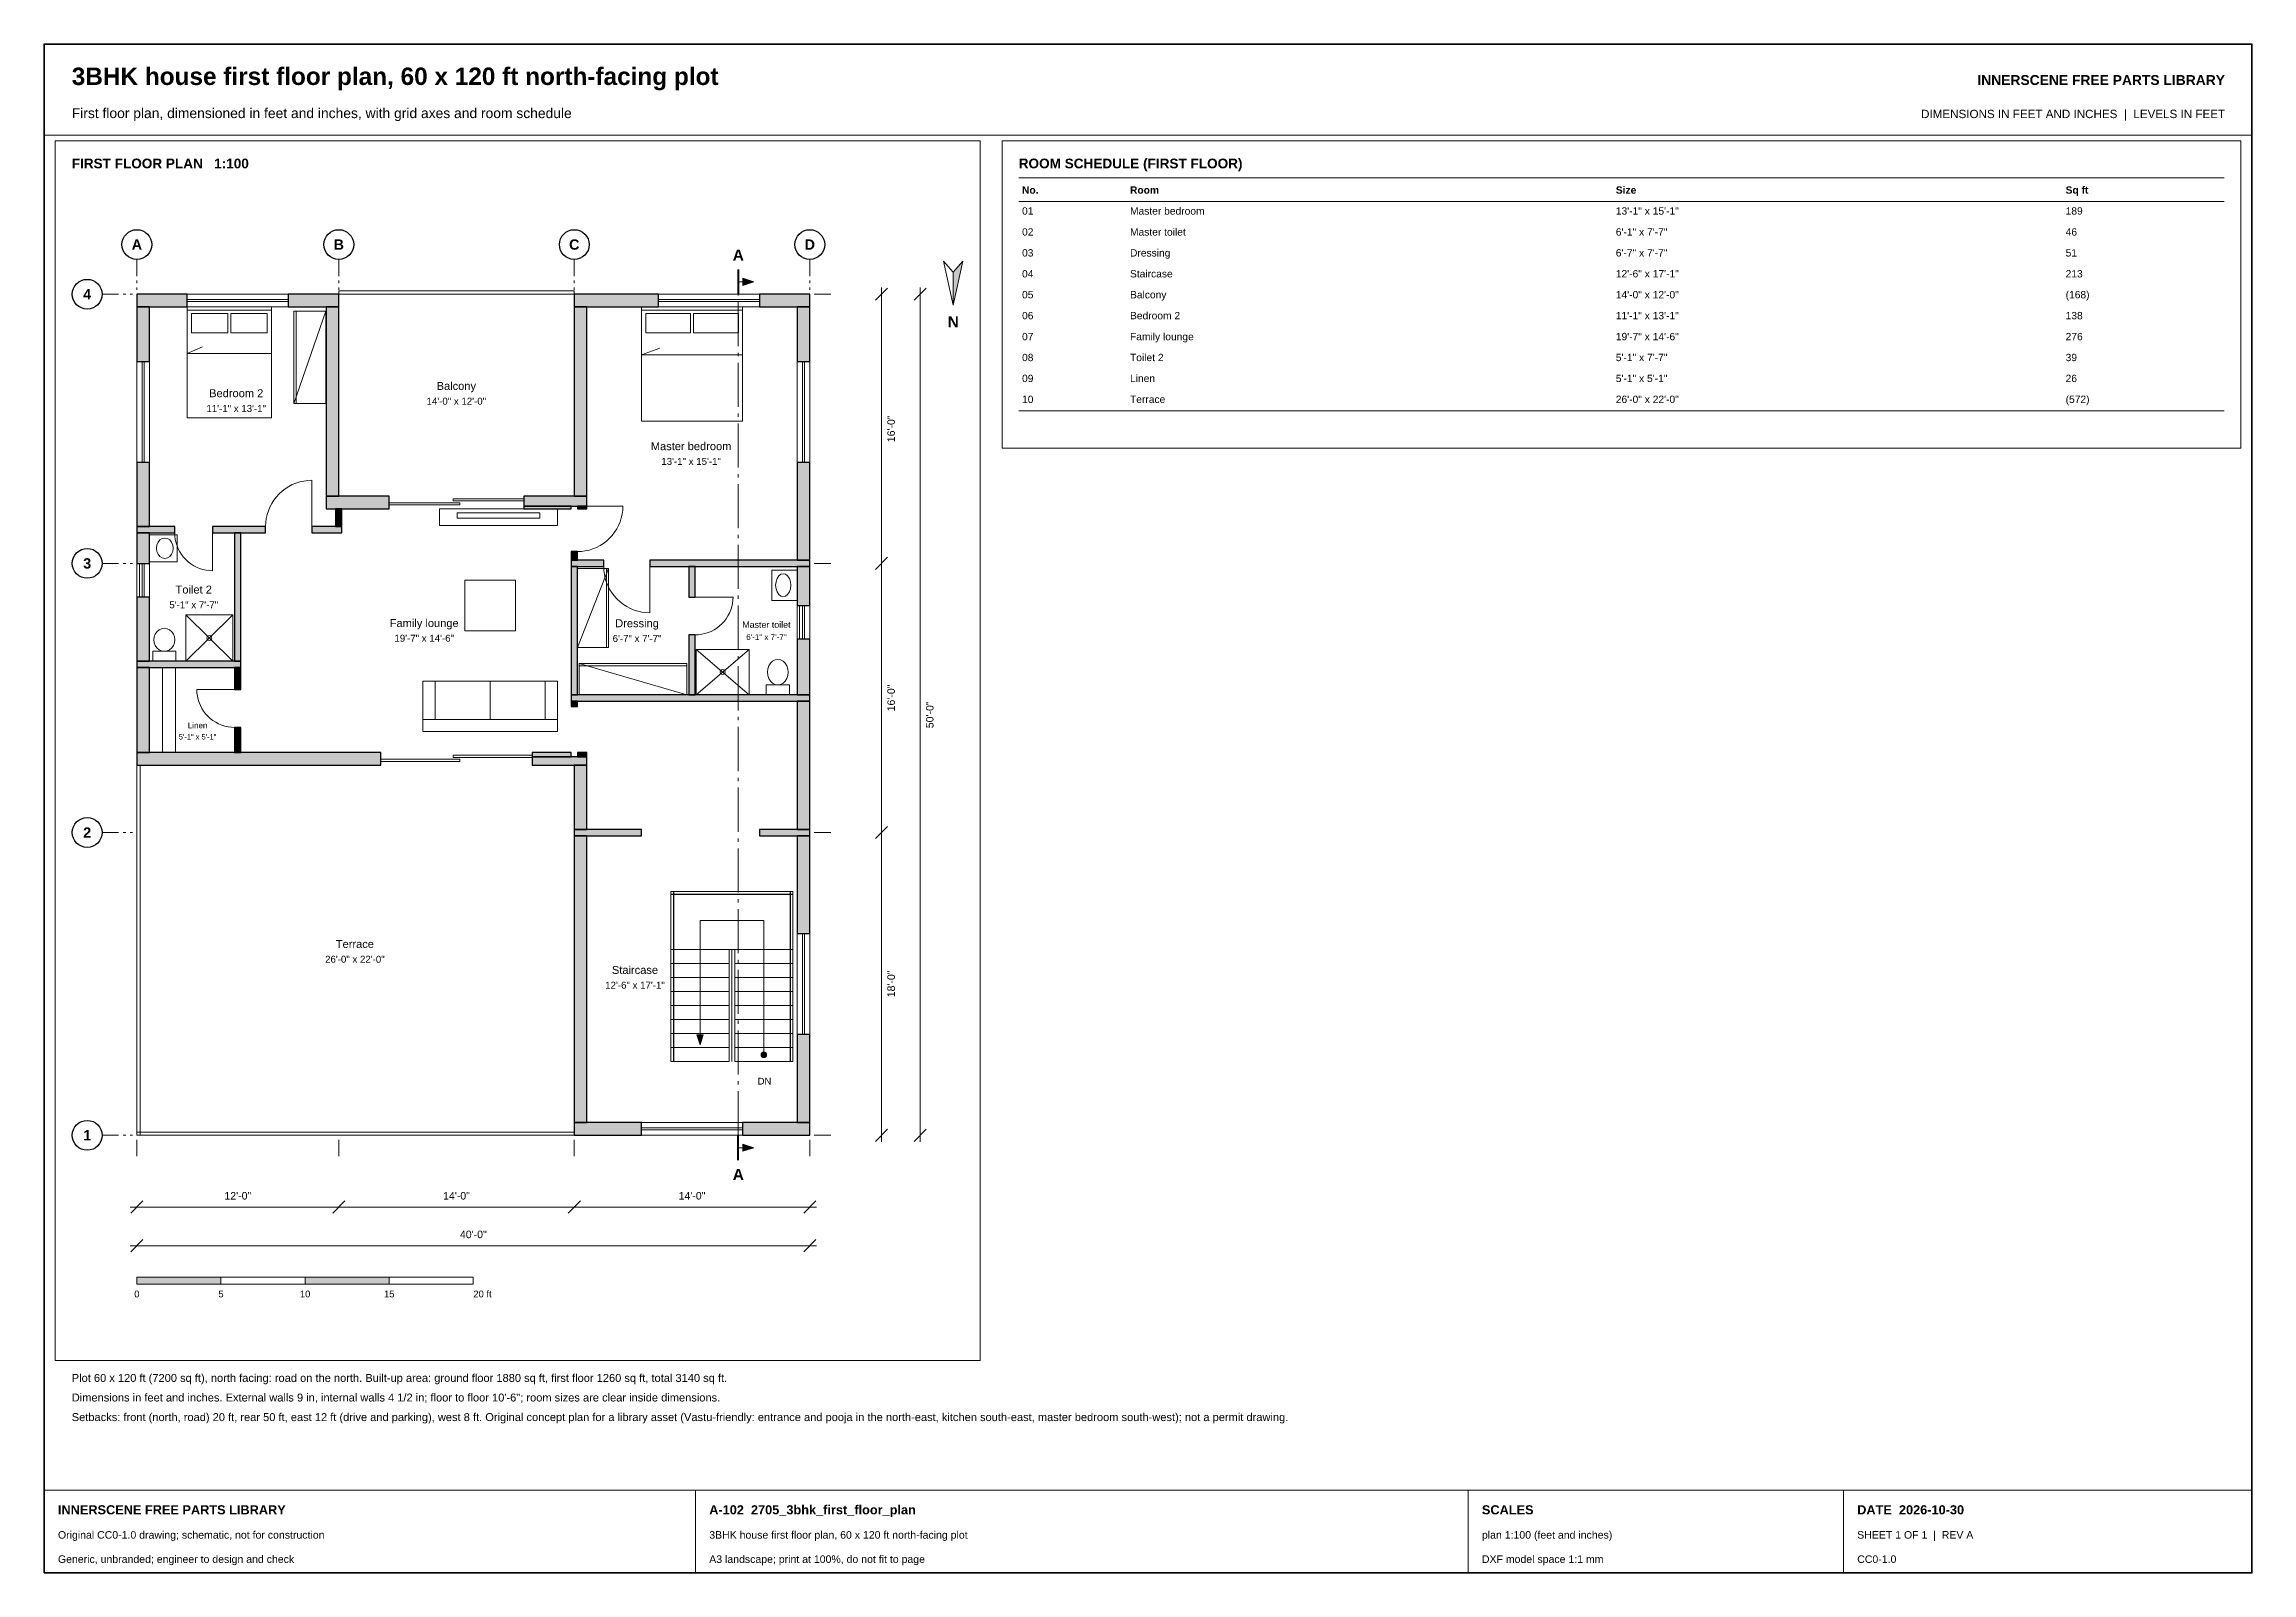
# Paper-space layout 'Layout1' of a CAD drawing. Header units: millimetres. Extents: x 10 to 410, y 10 to 287.
import ezdxf
from ezdxf.enums import TextEntityAlignment as Align

# ---------------------------------------------------------------- set-up
doc = ezdxf.new("R2010")
doc.units = ezdxf.units.MM
for name, color, linetype, lineweight, true_color in [('A-BORDER', 7, 'Continuous', 18, 0x6f8794), ('A-DIMS', 7, 'Continuous', 15, 0x46606d), ('A-DOOR', 7, 'Continuous', 20, 0x8a5a35), ('A-FURN', 7, 'Continuous', 13, 0x6f7f86), ('A-GLAZ', 7, 'Continuous', 20, 0x2a7f95), ('A-GRID', 7, 'Continuous', 13, 0x7b939b), ('A-STAIR', 7, 'Continuous', 18, 0x3f525c), ('A-TEXT', 7, 'Continuous', 15, 0x1b2a33), ('A-WALL', 7, 'Continuous', 30, 0x2f3d46)]:
    doc.layers.add(name, color=color, linetype=linetype, lineweight=lineweight, true_color=true_color)
doc.styles.add('STR_BOLD', font='arialbd.ttf')
doc.styles.add('STR_REGULAR', font='arial.ttf')

psp = doc.layouts.get("Layout1")

# ---------------------------------------------------------------- hatches: boundary and pattern name
at = {"layer": 'A-DIMS'}
for points in [[(138.57, 243.93), (136.57, 244.57), (136.57, 243.29)], [(174.72, 239.68), (176.48, 247.68), (174.72, 245.68)], [(138.57, 87.03), (136.57, 87.67), (136.57, 86.39)], [(26.8, 62.28), (42.04, 62.28), (42.04, 63.58), (26.8, 63.58)], [(57.28, 62.28), (72.52, 62.28), (72.52, 63.58), (57.28, 63.58)]]:
    psp.add_hatch(color=256, dxfattribs=at).paths.add_polyline_path(points)
at = {"layer": 'A-STAIR'}
psp.add_hatch(color=256, dxfattribs=at).paths.add_polyline_path([(128.85, 105.66), (129.42, 107.46), (128.27, 107.46)])
h = psp.add_hatch(color=256, dxfattribs=at)
edge = h.paths.add_edge_path()
edge.add_arc((140.4, 103.86), 0.5, 0, 360)
at = {"layer": 'A-WALL'}
for points in [[(26.8, 239.38), (35.94, 239.38), (35.94, 241.68), (26.8, 241.68)], [(54.23, 239.38), (63.38, 239.38), (63.38, 241.68), (54.23, 241.68)], [(106.05, 239.38), (121.29, 239.38), (121.29, 241.68), (106.05, 241.68)], [(139.58, 239.38), (148.72, 239.38), (148.72, 241.68), (139.58, 241.68)], [(26.8, 229.49), (29.1, 229.49), (29.1, 239.38), (26.8, 239.38)], [(61.08, 205.11), (63.38, 205.11), (63.38, 239.38), (61.08, 239.38)], [(106.05, 205.11), (108.35, 205.11), (108.35, 239.38), (106.05, 239.38)], [(146.42, 229.49), (148.72, 229.49), (148.72, 239.38), (146.42, 239.38)], [(26.8, 199.59), (29.1, 199.59), (29.1, 211.2), (26.8, 211.2)], [(146.42, 193.49), (148.72, 193.49), (148.72, 211.2), (146.42, 211.2)], [(61.08, 202.81), (72.52, 202.81), (72.52, 205.11), (61.08, 205.11)], [(96.9, 203.28), (108.35, 203.28), (108.35, 205.11), (96.9, 205.11)], [(62.8, 199.59), (63.95, 199.59), (63.95, 202.81), (62.8, 202.81)], [(96.9, 202.81), (105.47, 202.81), (105.47, 203.28), (96.9, 203.28)], [(106.62, 202.81), (108.35, 202.81), (108.35, 203.28), (106.62, 203.28)], [(26.8, 198.44), (33.66, 198.44), (33.66, 199.59), (26.8, 199.59)], [(26.8, 192.92), (29.1, 192.92), (29.1, 198.44), (26.8, 198.44)], [(40.52, 198.44), (50.12, 198.44), (50.12, 199.59), (40.52, 199.59)], [(44.51, 175.2), (45.66, 175.2), (45.66, 198.44), (44.51, 198.44)], [(58.5, 198.44), (63.95, 198.44), (63.95, 199.59), (58.5, 199.59)], [(105.47, 193.49), (106.62, 193.49), (106.62, 195.05), (105.47, 195.05)], [(105.47, 192.34), (111.38, 192.34), (111.38, 193.49), (105.47, 193.49)], [(105.47, 169.11), (106.62, 169.11), (106.62, 192.34), (105.47, 192.34)], [(119.76, 192.34), (148.72, 192.34), (148.72, 193.49), (119.76, 193.49)], [(126.81, 186.82), (127.96, 186.82), (127.96, 192.34), (126.81, 192.34)], [(146.42, 185.3), (148.72, 185.3), (148.72, 192.34), (146.42, 192.34)], [(26.8, 175.2), (29.1, 175.2), (29.1, 186.82), (26.8, 186.82)], [(126.81, 169.11), (127.96, 169.11), (127.96, 179.96), (126.81, 179.96)], [(146.42, 169.11), (148.72, 169.11), (148.72, 179.2), (146.42, 179.2)], [(26.8, 174.05), (45.66, 174.05), (45.66, 175.2), (26.8, 175.2)], [(26.8, 158.64), (29.1, 158.64), (29.1, 174.05), (26.8, 174.05)], [(44.51, 170.06), (45.66, 170.06), (45.66, 174.05), (44.51, 174.05)], [(105.47, 167.96), (148.72, 167.96), (148.72, 169.11), (105.47, 169.11)], [(105.47, 167.01), (106.62, 167.01), (106.62, 167.96), (105.47, 167.96)], [(146.42, 144.72), (148.72, 144.72), (148.72, 167.96), (146.42, 167.96)], [(44.51, 158.64), (45.66, 158.64), (45.66, 163.2), (44.51, 163.2)], [(26.8, 156.34), (71, 156.34), (71, 158.64), (26.8, 158.64)], [(98.43, 157.86), (105.47, 157.86), (105.47, 158.64), (98.43, 158.64)], [(98.43, 156.34), (108.35, 156.34), (108.35, 157.86), (98.43, 157.86)], [(106.05, 144.72), (108.35, 144.72), (108.35, 156.34), (106.05, 156.34)], [(106.62, 157.86), (108.35, 157.86), (108.35, 158.64), (106.62, 158.64)], [(106.05, 143.57), (118.24, 143.57), (118.24, 144.72), (106.05, 144.72)], [(139.58, 143.57), (148.72, 143.57), (148.72, 144.72), (139.58, 144.72)], [(106.05, 91.58), (108.35, 91.58), (108.35, 143.57), (106.05, 143.57)], [(146.42, 125.86), (148.72, 125.86), (148.72, 143.57), (146.42, 143.57)], [(146.42, 91.58), (148.72, 91.58), (148.72, 107.57), (146.42, 107.57)], [(106.05, 89.28), (118.24, 89.28), (118.24, 91.58), (106.05, 91.58)], [(136.53, 89.28), (148.72, 89.28), (148.72, 91.58), (136.53, 91.58)]]:
    psp.add_hatch(color=256, dxfattribs=at).paths.add_polyline_path(points)

# ---------------------------------------------------------------- linework, layer by layer
at = {"layer": 'A-BORDER'}
for p, q in [((10, 270.5), (410, 270.5)), ((186.58, 262.79), (405, 262.79)), ((186.58, 258.5), (405, 258.5)), ((186.58, 220.58), (405, 220.58)), ((10, 25), (410, 25)), ((128, 10), (128, 25)), ((268, 10), (268, 25)), ((336, 10), (336, 25))]:
    psp.add_line(p, q, dxfattribs=at)
at = {"layer": 'A-BORDER', "lineweight": 35}
psp.add_lwpolyline([(10, 10), (410, 10), (410, 287), (10, 287)], close=True, dxfattribs=at)
at = {"layer": 'A-BORDER'}
for points in [[(12, 48.5), (179.58, 48.5), (179.58, 269.5), (12, 269.5)], [(183.58, 213.78), (408, 213.78), (408, 269.5), (183.58, 269.5)]]:
    psp.add_lwpolyline(points, close=True, dxfattribs=at)
at = {"layer": 'A-DIMS', "lineweight": 50}
for p, q in [((135.77, 246.18), (135.77, 241.68)), ((135.77, 84.78), (135.77, 89.28))]:
    psp.add_line(p, q, dxfattribs=at)
at = {"layer": 'A-DIMS'}
for p, q in [((135.77, 243.93), (138.57, 243.93)), ((135.77, 241.48), (135.77, 241.68)), ((135.77, 232.28), (135.77, 240.28)), ((161.72, 191.72), (161.72, 242.88)), ((168.72, 88.08), (168.72, 242.88)), ((135.77, 230.48), (135.77, 231.08)), ((135.77, 221.28), (135.77, 229.28)), ((135.77, 219.48), (135.77, 220.08)), ((135.77, 210.28), (135.77, 218.28)), ((135.77, 208.48), (135.77, 209.08)), ((135.77, 199.28), (135.77, 207.28)), ((135.77, 197.48), (135.77, 198.08)), ((135.77, 188.28), (135.77, 196.28)), ((161.72, 142.95), (161.72, 194.12)), ((135.77, 186.48), (135.77, 187.08)), ((135.77, 177.28), (135.77, 185.28)), ((135.77, 175.48), (135.77, 176.08)), ((135.77, 166.28), (135.77, 174.28)), ((135.77, 164.48), (135.77, 165.08)), ((135.77, 155.28), (135.77, 163.28)), ((135.77, 153.48), (135.77, 154.08)), ((135.77, 144.28), (135.77, 152.28)), ((161.72, 88.08), (161.72, 145.35)), ((135.77, 142.48), (135.77, 143.08)), ((135.77, 133.28), (135.77, 141.28)), ((135.77, 131.48), (135.77, 132.08)), ((135.77, 122.28), (135.77, 130.28)), ((135.77, 120.48), (135.77, 121.08)), ((135.77, 111.28), (135.77, 119.28)), ((135.77, 109.48), (135.77, 110.08)), ((135.77, 100.28), (135.77, 108.28)), ((135.77, 98.48), (135.77, 99.08)), ((135.77, 89.28), (135.77, 97.28)), ((135.77, 87.03), (138.57, 87.03)), ((25.6, 76.28), (64.58, 76.28)), ((62.18, 76.28), (107.25, 76.28)), ((104.85, 76.28), (149.92, 76.28)), ((25.6, 69.28), (149.92, 69.28))]:
    psp.add_line(p, q, dxfattribs=at)
at = {"layer": 'A-DIMS', "lineweight": 30}
for p, q in [((160.62, 240.58), (162.82, 242.78)), ((167.62, 240.58), (169.82, 242.78)), ((160.62, 191.82), (162.82, 194.02)), ((160.62, 191.82), (162.82, 194.02)), ((160.62, 143.05), (162.82, 145.25)), ((160.62, 143.05), (162.82, 145.25)), ((160.62, 88.18), (162.82, 90.38)), ((167.62, 88.18), (169.82, 90.38)), ((25.7, 75.18), (27.9, 77.38)), ((62.28, 75.18), (64.48, 77.38)), ((62.28, 75.18), (64.48, 77.38)), ((104.95, 75.18), (107.15, 77.38)), ((104.95, 75.18), (107.15, 77.38)), ((147.62, 75.18), (149.82, 77.38)), ((25.7, 68.18), (27.9, 70.38)), ((147.62, 68.18), (149.82, 70.38))]:
    psp.add_line(p, q, dxfattribs=at)
at = {"layer": 'A-DIMS'}
for points in [[(138.57, 243.93), (136.57, 244.57), (136.57, 243.29)], [(174.72, 239.68), (172.96, 247.68), (174.72, 245.68)], [(174.72, 239.68), (176.48, 247.68), (174.72, 245.68)], [(138.57, 87.03), (136.57, 87.67), (136.57, 86.39)], [(26.8, 62.28), (42.04, 62.28), (42.04, 63.58), (26.8, 63.58)], [(42.04, 62.28), (57.28, 62.28), (57.28, 63.58), (42.04, 63.58)], [(57.28, 62.28), (72.52, 62.28), (72.52, 63.58), (57.28, 63.58)], [(72.52, 62.28), (87.76, 62.28), (87.76, 63.58), (72.52, 63.58)]]:
    psp.add_lwpolyline(points, close=True, dxfattribs=at)
at = {"layer": 'A-DOOR'}
for p, q in [((58.5, 199.59), (58.5, 207.97)), ((106.62, 203.28), (114.85, 203.28)), ((40.52, 198.44), (40.52, 191.58)), ((119.76, 192.34), (119.76, 183.96)), ((127.96, 186.82), (134.82, 186.82)), ((44.51, 170.06), (37.66, 170.06))]:
    psp.add_line(p, q, dxfattribs=at)
for points in [[(50.12, 199.59), (50.15, 200.32), (50.24, 201.04), (50.4, 201.76), (50.62, 202.45), (50.9, 203.13), (51.24, 203.78), (51.63, 204.39), (52.08, 204.97), (52.57, 205.51), (53.11, 206.01), (53.69, 206.45), (54.31, 206.85), (54.96, 207.18), (55.63, 207.46), (56.33, 207.68), (57.04, 207.84), (57.77, 207.94), (58.5, 207.97)], [(106.62, 195.05), (107.34, 195.08), (108.05, 195.17), (108.75, 195.33), (109.44, 195.55), (110.1, 195.82), (110.74, 196.15), (111.34, 196.54), (111.91, 196.97), (112.44, 197.46), (112.93, 197.99), (113.36, 198.56), (113.75, 199.16), (114.08, 199.8), (114.36, 200.46), (114.57, 201.15), (114.73, 201.85), (114.82, 202.56), (114.85, 203.28)], [(33.66, 198.44), (33.68, 197.84), (33.76, 197.25), (33.89, 196.66), (34.07, 196.09), (34.3, 195.54), (34.58, 195.01), (34.9, 194.5), (35.26, 194.03), (35.67, 193.59), (36.11, 193.18), (36.58, 192.82), (37.09, 192.5), (37.62, 192.22), (38.17, 191.99), (38.74, 191.81), (39.33, 191.68), (39.92, 191.61), (40.52, 191.58)], [(111.38, 192.34), (111.41, 191.61), (111.51, 190.89), (111.67, 190.17), (111.89, 189.47), (112.17, 188.8), (112.5, 188.15), (112.9, 187.53), (113.34, 186.95), (113.84, 186.41), (114.38, 185.92), (114.96, 185.47), (115.57, 185.08), (116.22, 184.74), (116.9, 184.46), (117.59, 184.24), (118.31, 184.09), (119.03, 183.99), (119.76, 183.96)], [(127.96, 179.96), (128.56, 179.99), (129.15, 180.07), (129.73, 180.2), (130.3, 180.38), (130.86, 180.6), (131.39, 180.88), (131.89, 181.2), (132.37, 181.57), (132.81, 181.97), (133.21, 182.41), (133.58, 182.89), (133.9, 183.39), (134.17, 183.92), (134.4, 184.47), (134.58, 185.05), (134.71, 185.63), (134.79, 186.22), (134.82, 186.82)], [(44.51, 163.2), (43.92, 163.22), (43.32, 163.3), (42.74, 163.43), (42.17, 163.61), (41.61, 163.84), (41.08, 164.12), (40.58, 164.44), (40.1, 164.8), (39.66, 165.21), (39.26, 165.65), (38.9, 166.12), (38.57, 166.63), (38.3, 167.16), (38.07, 167.71), (37.89, 168.28), (37.76, 168.87), (37.68, 169.46), (37.66, 170.06)]]:
    psp.add_lwpolyline(points, dxfattribs=at)
at = {"layer": 'A-FURN'}
for p, q in [((61.05, 238.64), (55.26, 221.87)), ((55.66, 238.64), (55.66, 221.87)), ((35.94, 230.93), (38.69, 232.14)), ((35.94, 230.93), (51.18, 230.93)), ((118.24, 230.68), (121.53, 231.92)), ((118.24, 230.68), (136.53, 230.68)), ((106.62, 177.68), (112.26, 192)), ((111.86, 177.68), (111.86, 192)), ((44.17, 175.2), (35.64, 183.58)), ((35.64, 175.2), (44.17, 183.58)), ((137.75, 169.11), (128.15, 177.34)), ((128.15, 169.11), (137.75, 177.34)), ((31.46, 158.64), (31.46, 174.05)), ((126.47, 169.11), (106.96, 174.75)), ((126.47, 174.35), (106.96, 174.35)), ((90.81, 164.64), (90.81, 171.58))]:
    psp.add_line(p, q, dxfattribs=at)
for points in [[(35.94, 239.38), (51.18, 239.38), (51.18, 219.27), (35.94, 219.27)], [(35.94, 239.38), (51.18, 239.38), (51.18, 238.78), (35.94, 238.78)], [(36.69, 238.18), (43.31, 238.18), (43.31, 234.68), (36.69, 234.68)], [(43.81, 238.18), (50.43, 238.18), (50.43, 234.68), (43.81, 234.68)], [(61.05, 238.64), (61.05, 221.87), (55.26, 221.87), (55.26, 238.64)], [(118.24, 239.38), (136.53, 239.38), (136.53, 218.66), (118.24, 218.66)], [(118.24, 239.38), (136.53, 239.38), (136.53, 238.78), (118.24, 238.78)], [(118.99, 238.18), (127.13, 238.18), (127.13, 234.68), (118.99, 234.68)], [(127.63, 238.18), (135.78, 238.18), (135.78, 234.68), (127.63, 234.68)], [(81.66, 202.81), (103, 202.81), (103, 199.76), (81.66, 199.76)], [(84.86, 202.05), (99.8, 202.05), (99.8, 201.13), (84.86, 201.13)], [(29.1, 193.22), (29.1, 198.1), (34.13, 198.1), (34.13, 193.22)], [(31.87, 197.51), (32.33, 197.42), (32.75, 197.16), (33.09, 196.75), (33.3, 196.23), (33.37, 195.66), (33.3, 195.09), (33.09, 194.57), (32.75, 194.16), (32.33, 193.9), (31.87, 193.81), (31.4, 193.9), (30.98, 194.16), (30.65, 194.57), (30.43, 195.09), (30.36, 195.66), (30.43, 196.23), (30.65, 196.75), (30.98, 197.16), (31.4, 197.42)], [(106.62, 177.68), (106.62, 192), (112.26, 192), (112.26, 177.68)], [(95.38, 180.72), (86.24, 180.72), (86.24, 189.87), (95.38, 189.87)], [(146.42, 191.7), (146.42, 186.21), (141.85, 186.21), (141.85, 191.7)], [(143.91, 186.87), (143.48, 186.97), (143.1, 187.27), (142.8, 187.73), (142.6, 188.31), (142.53, 188.95), (142.6, 189.6), (142.8, 190.18), (143.1, 190.64), (143.48, 190.94), (143.91, 191.04), (144.33, 190.94), (144.71, 190.64), (145.02, 190.18), (145.21, 189.6), (145.28, 188.95), (145.21, 188.31), (145.02, 187.73), (144.71, 187.27), (144.33, 186.97)], [(29.87, 179.07), (29.93, 179.61), (30.12, 180.11), (30.42, 180.54), (30.82, 180.87), (31.28, 181.08), (31.77, 181.15), (32.26, 181.08), (32.72, 180.87), (33.11, 180.54), (33.41, 180.11), (33.6, 179.61), (33.67, 179.07), (33.6, 178.54), (33.41, 178.04), (33.11, 177.61), (32.72, 177.28), (32.26, 177.07), (31.77, 177), (31.28, 177.07), (30.82, 177.28), (30.42, 177.61), (30.12, 178.04), (29.93, 178.54)], [(44.17, 175.2), (35.64, 175.2), (35.64, 183.58), (44.17, 183.58)], [(33.87, 175.2), (29.67, 175.2), (29.67, 177), (33.87, 177)], [(39.46, 179.39), (39.52, 179.62), (39.68, 179.78), (39.91, 179.84), (40.13, 179.78), (40.3, 179.62), (40.36, 179.39), (40.3, 179.17), (40.13, 179), (39.91, 178.94), (39.68, 179), (39.52, 179.17)], [(137.75, 169.11), (128.15, 169.11), (128.15, 177.34), (137.75, 177.34)], [(29.1, 158.64), (29.1, 174.05), (33.82, 174.05), (33.82, 158.64)], [(126.47, 169.11), (106.96, 169.11), (106.96, 174.75), (126.47, 174.75)], [(132.5, 173.22), (132.56, 173.45), (132.72, 173.61), (132.95, 173.67), (133.17, 173.61), (133.34, 173.45), (133.4, 173.22), (133.34, 173), (133.17, 172.83), (132.95, 172.77), (132.72, 172.83), (132.56, 173)], [(141.03, 173.21), (141.09, 173.8), (141.28, 174.36), (141.59, 174.83), (141.98, 175.2), (142.44, 175.43), (142.93, 175.51), (143.42, 175.43), (143.88, 175.2), (144.27, 174.83), (144.57, 174.36), (144.76, 173.8), (144.83, 173.21), (144.76, 172.61), (144.57, 172.06), (144.27, 171.58), (143.88, 171.22), (143.42, 170.99), (142.93, 170.91), (142.44, 170.99), (141.98, 171.22), (141.59, 171.58), (141.28, 172.06), (141.09, 172.61)], [(103, 162.44), (78.62, 162.44), (78.62, 171.58), (103, 171.58)], [(80.82, 164.64), (78.62, 164.64), (78.62, 171.58), (80.82, 171.58)], [(103, 164.64), (100.8, 164.64), (100.8, 171.58), (103, 171.58)], [(145.03, 169.11), (140.83, 169.11), (140.83, 170.91), (145.03, 170.91)], [(103, 162.44), (78.62, 162.44), (78.62, 164.64), (103, 164.64)]]:
    psp.add_lwpolyline(points, close=True, dxfattribs=at)
at = {"layer": 'A-GLAZ'}
for p, q in [((35.94, 241.68), (54.23, 241.68)), ((35.94, 239.38), (35.94, 241.68)), ((35.94, 240.72), (54.23, 240.72)), ((35.94, 240.35), (54.23, 240.35)), ((54.23, 239.38), (54.23, 241.68)), ((121.29, 241.68), (139.58, 241.68)), ((121.29, 239.38), (121.29, 241.68)), ((121.29, 240.72), (139.58, 240.72)), ((121.29, 240.35), (139.58, 240.35)), ((139.58, 239.38), (139.58, 241.68)), ((35.94, 239.38), (54.23, 239.38)), ((121.29, 239.38), (139.58, 239.38)), ((26.8, 211.2), (26.8, 229.49)), ((26.8, 229.49), (29.1, 229.49)), ((27.77, 211.2), (27.77, 229.49)), ((28.13, 211.2), (28.13, 229.49)), ((29.1, 211.2), (29.1, 229.49)), ((146.42, 211.2), (146.42, 229.49)), ((146.42, 229.49), (148.72, 229.49)), ((147.39, 211.2), (147.39, 229.49)), ((147.75, 211.2), (147.75, 229.49)), ((148.72, 211.2), (148.72, 229.49)), ((26.8, 211.2), (29.1, 211.2)), ((146.42, 211.2), (148.72, 211.2)), ((72.52, 202.81), (72.52, 205.11)), ((96.9, 202.81), (96.9, 205.11)), ((26.8, 186.82), (26.8, 192.92)), ((26.8, 192.92), (29.1, 192.92)), ((27.26, 186.82), (27.26, 192.92)), ((27.77, 186.82), (27.77, 192.92)), ((28.13, 186.82), (28.13, 192.92)), ((29.1, 186.82), (29.1, 192.92)), ((26.8, 186.82), (29.1, 186.82)), ((146.42, 179.2), (146.42, 185.3)), ((146.42, 185.3), (148.72, 185.3)), ((146.88, 179.2), (146.88, 185.3)), ((147.39, 179.2), (147.39, 185.3)), ((147.75, 179.2), (147.75, 185.3)), ((148.72, 179.2), (148.72, 185.3)), ((146.42, 179.2), (148.72, 179.2)), ((71, 156.34), (71, 158.64)), ((98.43, 156.34), (98.43, 158.64)), ((146.42, 107.57), (146.42, 125.86)), ((146.42, 125.86), (148.72, 125.86)), ((147.39, 107.57), (147.39, 125.86)), ((147.75, 107.57), (147.75, 125.86)), ((148.72, 107.57), (148.72, 125.86)), ((146.42, 107.57), (148.72, 107.57)), ((118.24, 91.58), (136.53, 91.58)), ((118.24, 89.28), (118.24, 91.58)), ((118.24, 90.62), (136.53, 90.62)), ((118.24, 90.25), (136.53, 90.25)), ((118.24, 89.28), (136.53, 89.28)), ((136.53, 89.28), (136.53, 91.58))]:
    psp.add_line(p, q, dxfattribs=at)
for points in [[(84.11, 204.23), (96.9, 204.23), (96.9, 204.63), (84.11, 204.63)], [(72.52, 203.5), (85.31, 203.5), (85.31, 203.9), (72.52, 203.9)], [(71, 157.03), (85.31, 157.03), (85.31, 157.43), (71, 157.43)], [(84.11, 157.77), (98.43, 157.77), (98.43, 158.17), (84.11, 158.17)]]:
    psp.add_lwpolyline(points, close=True, dxfattribs=at)
at = {"layer": 'A-GRID'}
for p, q in [((26.8, 247.98), (26.8, 244.98)), ((26.8, 244.18), (26.8, 243.68)), ((63.38, 247.98), (63.38, 244.98)), ((63.38, 244.18), (63.38, 243.68)), ((106.05, 247.98), (106.05, 244.98)), ((106.05, 244.18), (106.05, 243.68)), ((148.72, 247.98), (148.72, 244.98)), ((148.72, 244.18), (148.72, 243.68)), ((20.5, 241.68), (23.5, 241.68)), ((24.3, 241.68), (24.8, 241.68)), ((25.6, 241.68), (26, 241.68)), ((26.8, 242.88), (26.8, 242.48)), ((63.38, 242.88), (63.38, 242.48)), ((106.05, 242.88), (106.05, 242.48)), ((148.72, 242.88), (148.72, 242.48)), ((149.52, 241.68), (152.52, 241.68)), ((20.5, 192.92), (23.5, 192.92)), ((24.3, 192.92), (24.8, 192.92)), ((25.6, 192.92), (26, 192.92)), ((149.52, 192.92), (152.52, 192.92)), ((20.5, 144.15), (23.5, 144.15)), ((24.3, 144.15), (24.8, 144.15)), ((25.6, 144.15), (26, 144.15)), ((149.52, 144.15), (152.52, 144.15)), ((20.5, 89.28), (23.5, 89.28)), ((24.3, 89.28), (24.8, 89.28)), ((25.6, 89.28), (26, 89.28)), ((26.8, 88.48), (26.8, 85.48)), ((63.38, 88.48), (63.38, 85.48)), ((106.05, 88.48), (106.05, 85.48)), ((148.72, 88.48), (148.72, 85.48)), ((149.52, 89.28), (152.52, 89.28))]:
    psp.add_line(p, q, dxfattribs=at)
at = {"layer": 'A-GRID', "lineweight": 25}
for centre in [(26.8, 250.68), (63.38, 250.68), (106.05, 250.68), (148.72, 250.68), (17.8, 241.68), (17.8, 192.92), (17.8, 144.15), (17.8, 89.28)]:
    psp.add_circle(centre, 2.7, dxfattribs=at)
at = {"layer": 'A-STAIR', "lineweight": 30}
for p, q in [((123.57, 132.98), (145.67, 132.98)), ((124.07, 102.66), (124.07, 133.48)), ((145.17, 133.48), (145.17, 102.66))]:
    psp.add_line(p, q, dxfattribs=at)
at = {"layer": 'A-STAIR'}
for p, q in [((123.57, 120.44), (134.12, 120.44)), ((134.62, 102.66), (134.62, 122.98)), ((135.12, 120.44), (145.67, 120.44)), ((123.57, 117.9), (134.12, 117.9)), ((135.12, 117.9), (145.67, 117.9)), ((123.57, 115.36), (134.12, 115.36)), ((123.57, 112.82), (134.12, 112.82)), ((135.12, 115.36), (145.67, 115.36)), ((135.12, 112.82), (145.67, 112.82)), ((123.57, 110.28), (134.12, 110.28)), ((135.12, 110.28), (145.67, 110.28)), ((123.57, 107.74), (134.12, 107.74)), ((123.57, 105.2), (134.12, 105.2)), ((135.12, 107.74), (145.67, 107.74)), ((135.12, 105.2), (145.67, 105.2))]:
    psp.add_line(p, q, dxfattribs=at)
for points in [[(63.38, 241.68), (106.05, 241.68), (106.05, 242.28), (63.38, 242.28)], [(26.8, 89.28), (27.4, 89.28), (27.4, 156.34), (26.8, 156.34)], [(123.57, 122.98), (145.67, 122.98), (145.67, 133.48), (123.57, 133.48)], [(123.57, 102.66), (134.12, 102.66), (134.12, 122.98), (123.57, 122.98)], [(135.12, 102.66), (145.67, 102.66), (145.67, 122.98), (135.12, 122.98)], [(128.85, 105.66), (129.42, 107.46), (128.27, 107.46)], [(26.8, 89.28), (106.05, 89.28), (106.05, 89.88), (26.8, 89.88)]]:
    psp.add_lwpolyline(points, close=True, dxfattribs=at)
psp.add_lwpolyline([(140.4, 103.86), (140.4, 128.23), (128.85, 128.23), (128.85, 105.66)], dxfattribs=at)
psp.add_circle((140.4, 103.86), 0.5, dxfattribs=at)
at = {"layer": 'A-WALL'}
for points in [[(26.8, 239.38), (35.94, 239.38), (35.94, 241.68), (26.8, 241.68)], [(54.23, 239.38), (63.38, 239.38), (63.38, 241.68), (54.23, 241.68)], [(106.05, 239.38), (121.29, 239.38), (121.29, 241.68), (106.05, 241.68)], [(139.58, 239.38), (148.72, 239.38), (148.72, 241.68), (139.58, 241.68)], [(26.8, 229.49), (29.1, 229.49), (29.1, 239.38), (26.8, 239.38)], [(61.08, 205.11), (63.38, 205.11), (63.38, 239.38), (61.08, 239.38)], [(106.05, 205.11), (108.35, 205.11), (108.35, 239.38), (106.05, 239.38)], [(146.42, 229.49), (148.72, 229.49), (148.72, 239.38), (146.42, 239.38)], [(26.8, 199.59), (29.1, 199.59), (29.1, 211.2), (26.8, 211.2)], [(146.42, 193.49), (148.72, 193.49), (148.72, 211.2), (146.42, 211.2)], [(61.08, 202.81), (72.52, 202.81), (72.52, 205.11), (61.08, 205.11)], [(96.9, 203.28), (108.35, 203.28), (108.35, 205.11), (96.9, 205.11)], [(62.8, 199.59), (63.95, 199.59), (63.95, 202.81), (62.8, 202.81)], [(96.9, 202.81), (105.47, 202.81), (105.47, 203.28), (96.9, 203.28)], [(106.62, 202.81), (108.35, 202.81), (108.35, 203.28), (106.62, 203.28)], [(26.8, 198.44), (33.66, 198.44), (33.66, 199.59), (26.8, 199.59)], [(26.8, 192.92), (29.1, 192.92), (29.1, 198.44), (26.8, 198.44)], [(40.52, 198.44), (50.12, 198.44), (50.12, 199.59), (40.52, 199.59)], [(44.51, 175.2), (45.66, 175.2), (45.66, 198.44), (44.51, 198.44)], [(58.5, 198.44), (63.95, 198.44), (63.95, 199.59), (58.5, 199.59)], [(105.47, 193.49), (106.62, 193.49), (106.62, 195.05), (105.47, 195.05)], [(105.47, 192.34), (111.38, 192.34), (111.38, 193.49), (105.47, 193.49)], [(105.47, 169.11), (106.62, 169.11), (106.62, 192.34), (105.47, 192.34)], [(119.76, 192.34), (148.72, 192.34), (148.72, 193.49), (119.76, 193.49)], [(126.81, 186.82), (127.96, 186.82), (127.96, 192.34), (126.81, 192.34)], [(146.42, 185.3), (148.72, 185.3), (148.72, 192.34), (146.42, 192.34)], [(26.8, 175.2), (29.1, 175.2), (29.1, 186.82), (26.8, 186.82)], [(126.81, 169.11), (127.96, 169.11), (127.96, 179.96), (126.81, 179.96)], [(146.42, 169.11), (148.72, 169.11), (148.72, 179.2), (146.42, 179.2)], [(26.8, 174.05), (45.66, 174.05), (45.66, 175.2), (26.8, 175.2)], [(26.8, 158.64), (29.1, 158.64), (29.1, 174.05), (26.8, 174.05)], [(44.51, 170.06), (45.66, 170.06), (45.66, 174.05), (44.51, 174.05)], [(105.47, 167.96), (148.72, 167.96), (148.72, 169.11), (105.47, 169.11)], [(105.47, 167.01), (106.62, 167.01), (106.62, 167.96), (105.47, 167.96)], [(146.42, 144.72), (148.72, 144.72), (148.72, 167.96), (146.42, 167.96)], [(44.51, 158.64), (45.66, 158.64), (45.66, 163.2), (44.51, 163.2)], [(26.8, 156.34), (71, 156.34), (71, 158.64), (26.8, 158.64)], [(98.43, 157.86), (105.47, 157.86), (105.47, 158.64), (98.43, 158.64)], [(98.43, 156.34), (108.35, 156.34), (108.35, 157.86), (98.43, 157.86)], [(106.05, 144.72), (108.35, 144.72), (108.35, 156.34), (106.05, 156.34)], [(106.62, 157.86), (108.35, 157.86), (108.35, 158.64), (106.62, 158.64)], [(106.05, 143.57), (118.24, 143.57), (118.24, 144.72), (106.05, 144.72)], [(139.58, 143.57), (148.72, 143.57), (148.72, 144.72), (139.58, 144.72)], [(106.05, 91.58), (108.35, 91.58), (108.35, 143.57), (106.05, 143.57)], [(146.42, 125.86), (148.72, 125.86), (148.72, 143.57), (146.42, 143.57)], [(146.42, 91.58), (148.72, 91.58), (148.72, 107.57), (146.42, 107.57)], [(106.05, 89.28), (118.24, 89.28), (118.24, 91.58), (106.05, 91.58)], [(136.53, 89.28), (148.72, 89.28), (148.72, 91.58), (136.53, 91.58)]]:
    psp.add_lwpolyline(points, close=True, dxfattribs=at)

# ---------------------------------------------------------------- texts
at = {"layer": 'A-DIMS', "style": 'STR_REGULAR'}
for s, p in [('16\'-0"', (164.14, 217.3)), ('16\'-0"', (164.14, 168.53)), ('50\'-0"', (171.14, 165.48)), ('18\'-0"', (164.14, 116.72))]:
    psp.add_text(s, height=1.364, rotation=90, dxfattribs=at).set_placement(p, align=Align.CENTER)
for s, height, p in [('12\'-0"', 1.364, (45.09, 77.64)), ('14\'-0"', 1.364, (84.71, 77.64)), ('14\'-0"', 1.364, (127.38, 77.64)), ('40\'-0"', 1.364, (87.76, 70.64)), ('0', 1.22, (26.8, 59.92)), ('5', 1.22, (42.04, 59.92)), ('10', 1.221, (57.28, 59.92)), ('15', 1.221, (72.52, 59.92))]:
    psp.add_text(s, height=height, dxfattribs=at).set_placement(p, align=Align.CENTER)
psp.add_text('20 ft', height=1.221, dxfattribs=at).set_placement((87.76, 59.92))
at = {"layer": 'A-TEXT'}
for s, height, style, p in [('3BHK house first floor plan, 60 x 120 ft north-facing plot', 3.1592, 'STR_BOLD', (15, 279.6)), ('INNERSCENE FREE PARTS LIBRARY', 1.795, 'STR_BOLD', (360.27, 279.6)), ('First floor plan, dimensioned in feet and inches, with grid axes and room schedule', 1.795, 'STR_REGULAR', (15, 273.6)), ('DIMENSIONS IN FEET AND INCHES  |  LEVELS IN FEET', 1.5078, 'STR_REGULAR', (350.07, 273.6)), ('FIRST FLOOR PLAN   1:100', 1.7591, 'STR_BOLD', (15, 264.5)), ('ROOM SCHEDULE (FIRST FLOOR)', 1.7591, 'STR_BOLD', (186.58, 264.5)), ('No.', 1.328, 'STR_BOLD', (187.18, 259.9)), ('Room', 1.328, 'STR_BOLD', (206.74, 259.9)), ('Size', 1.328, 'STR_BOLD', (294.76, 259.9)), ('Sq ft', 1.328, 'STR_BOLD', (376.26, 259.9)), ('01', 1.328, 'STR_REGULAR', (187.18, 256.11)), ('Master bedroom', 1.3283, 'STR_REGULAR', (206.74, 256.11)), ('13\'-1" x 15\'-1"', 1.3283, 'STR_REGULAR', (294.76, 256.11)), ('189', 1.328, 'STR_REGULAR', (376.26, 256.11)), ('02', 1.328, 'STR_REGULAR', (187.18, 252.31)), ('Master toilet', 1.3283, 'STR_REGULAR', (206.74, 252.31)), ('6\'-1" x 7\'-7"', 1.3283, 'STR_REGULAR', (294.76, 252.31)), ('46', 1.328, 'STR_REGULAR', (376.26, 252.31)), ('03', 1.328, 'STR_REGULAR', (187.18, 248.52)), ('Dressing', 1.328, 'STR_REGULAR', (206.74, 248.52)), ('6\'-7" x 7\'-7"', 1.3283, 'STR_REGULAR', (294.76, 248.52)), ('51', 1.328, 'STR_REGULAR', (376.26, 248.52)), ('04', 1.328, 'STR_REGULAR', (187.18, 244.73)), ('Staircase', 1.328, 'STR_REGULAR', (206.74, 244.73)), ('12\'-6" x 17\'-1"', 1.3283, 'STR_REGULAR', (294.76, 244.73)), ('213', 1.328, 'STR_REGULAR', (376.26, 244.73)), ('05', 1.328, 'STR_REGULAR', (187.18, 240.94)), ('Balcony', 1.328, 'STR_REGULAR', (206.74, 240.94)), ('14\'-0" x 12\'-0"', 1.3283, 'STR_REGULAR', (294.76, 240.94)), ('(168)', 1.328, 'STR_REGULAR', (376.26, 240.94)), ('06', 1.328, 'STR_REGULAR', (187.18, 237.15)), ('Bedroom 2', 1.328, 'STR_REGULAR', (206.74, 237.15)), ('11\'-1" x 13\'-1"', 1.3283, 'STR_REGULAR', (294.76, 237.15)), ('138', 1.328, 'STR_REGULAR', (376.26, 237.15)), ('07', 1.328, 'STR_REGULAR', (187.18, 233.35)), ('Family lounge', 1.3283, 'STR_REGULAR', (206.74, 233.35)), ('19\'-7" x 14\'-6"', 1.3283, 'STR_REGULAR', (294.76, 233.35)), ('276', 1.328, 'STR_REGULAR', (376.26, 233.35)), ('08', 1.328, 'STR_REGULAR', (187.18, 229.56)), ('Toilet 2', 1.328, 'STR_REGULAR', (206.74, 229.56)), ('5\'-1" x 7\'-7"', 1.3283, 'STR_REGULAR', (294.76, 229.56)), ('39', 1.328, 'STR_REGULAR', (376.26, 229.56)), ('09', 1.328, 'STR_REGULAR', (187.18, 225.77)), ('Linen', 1.328, 'STR_REGULAR', (206.74, 225.77)), ('5\'-1" x 5\'-1"', 1.3283, 'STR_REGULAR', (294.76, 225.77)), ('26', 1.328, 'STR_REGULAR', (376.26, 225.77)), ('10', 1.328, 'STR_REGULAR', (187.18, 221.98)), ('Terrace', 1.328, 'STR_REGULAR', (206.74, 221.98)), ('26\'-0" x 22\'-0"', 1.3283, 'STR_REGULAR', (294.76, 221.98)), ('(572)', 1.328, 'STR_REGULAR', (376.26, 221.98)), ('Plot 60 x 120 ft (7200 sq ft), north facing: road on the north. Built-up area: ground floor 1880 sq ft, first floor 1260 sq ft, total 3140 sq ft.', 1.436, 'STR_REGULAR', (15, 44.6)), ('Dimensions in feet and inches. External walls 9 in, internal walls 4 1/2 in; floor to floor 10\'-6"; room sizes are clear inside dimensions.', 1.436, 'STR_REGULAR', (15, 41.05)), ('Setbacks: front (north, road) 20 ft, rear 50 ft, east 12 ft (drive and parking), west 8 ft. Original concept plan for a library asset (Vastu-friendly: entrance and pooja in the north-east, kitchen south-east, master bedroom south-west); not a permit drawing.', 1.436, 'STR_REGULAR', (15, 37.5)), ('INNERSCENE FREE PARTS LIBRARY', 1.6514, 'STR_BOLD', (12.5, 20.6)), ('A-102  2705_3bhk_first_floor_plan', 1.6514, 'STR_BOLD', (130.5, 20.6)), ('SCALES', 1.651, 'STR_BOLD', (270.5, 20.6)), ('DATE  2026-10-30', 1.6514, 'STR_BOLD', (338.5, 20.6)), ('Original CC0-1.0 drawing; schematic, not for construction', 1.3642, 'STR_REGULAR', (12.5, 16.2)), ('3BHK house first floor plan, 60 x 120 ft north-facing plot', 1.3642, 'STR_REGULAR', (130.5, 16.2)), ('plan 1:100 (feet and inches)', 1.3642, 'STR_REGULAR', (270.5, 16.2)), ('SHEET 1 OF 1  |  REV A', 1.3642, 'STR_REGULAR', (338.5, 16.2)), ('Generic, unbranded; engineer to design and check', 1.3642, 'STR_REGULAR', (12.5, 11.8)), ('A3 landscape; print at 100%, do not fit to page', 1.3642, 'STR_REGULAR', (130.5, 11.8)), ('DXF model space 1:1 mm', 1.3642, 'STR_REGULAR', (270.5, 11.8)), ('CC0-1.0', 1.364, 'STR_REGULAR', (338.5, 11.8))]:
    psp.add_text(s, height=height, dxfattribs=dict(at, style=style)).set_placement(p)
for s, height, style, p in [('A', 1.87, 'STR_BOLD', (26.8, 249.75)), ('B', 1.87, 'STR_BOLD', (63.38, 249.75)), ('C', 1.87, 'STR_BOLD', (106.05, 249.75)), ('A', 2.01, 'STR_BOLD', (135.77, 247.78)), ('D', 1.87, 'STR_BOLD', (148.72, 249.75)), ('4', 1.87, 'STR_BOLD', (17.8, 240.75)), ('N', 2.01, 'STR_BOLD', (174.72, 235.68)), ('Bedroom 2', 1.436, 'STR_REGULAR', (44.8, 223.03)), ('Balcony', 1.436, 'STR_REGULAR', (84.68, 224.35)), ('11\'-1" x 13\'-1"', 1.2565, 'STR_REGULAR', (44.8, 220.36)), ('14\'-0" x 12\'-0"', 1.2565, 'STR_REGULAR', (84.68, 221.68)), ('Master bedroom', 1.436, 'STR_REGULAR', (127.22, 213.43)), ('13\'-1" x 15\'-1"', 1.2565, 'STR_REGULAR', (127.22, 210.77)), ('3', 1.87, 'STR_BOLD', (17.8, 191.98)), ('Toilet 2', 1.436, 'STR_REGULAR', (37.1, 187.45)), ('5\'-1" x 7\'-7"', 1.2565, 'STR_REGULAR', (37.1, 184.78)), ('Family lounge', 1.436, 'STR_REGULAR', (78.86, 181.38)), ('Dressing', 1.436, 'STR_REGULAR', (117.42, 181.35)), ('Master toilet', 1.1488, 'STR_REGULAR', (140.86, 181.24)), ('6\'-1" x 7\'-7"', 1.0411, 'STR_REGULAR', (140.86, 179.04)), ('19\'-7" x 14\'-6"', 1.2565, 'STR_REGULAR', (78.86, 178.72)), ('6\'-7" x 7\'-7"', 1.2565, 'STR_REGULAR', (117.42, 178.68)), ('Linen', 1.041, 'STR_REGULAR', (37.8, 163.04)), ('5\'-1" x 5\'-1"', 0.9693, 'STR_REGULAR', (37.8, 161)), ('2', 1.87, 'STR_BOLD', (17.8, 143.21)), ('Terrace', 1.436, 'STR_REGULAR', (66.3, 123.23)), ('26\'-0" x 22\'-0"', 1.2565, 'STR_REGULAR', (66.3, 120.56)), ('Staircase', 1.436, 'STR_REGULAR', (117.05, 118.53)), ('12\'-6" x 17\'-1"', 1.2565, 'STR_REGULAR', (117.05, 115.86)), ('DN', 1.221, 'STR_REGULAR', (140.52, 98.48)), ('1', 1.87, 'STR_BOLD', (17.8, 88.35)), ('A', 2.01, 'STR_BOLD', (135.77, 81.18))]:
    psp.add_text(s, height=height, dxfattribs=dict(at, style=style)).set_placement(p, align=Align.CENTER)

doc.saveas('drawing.dxf')
